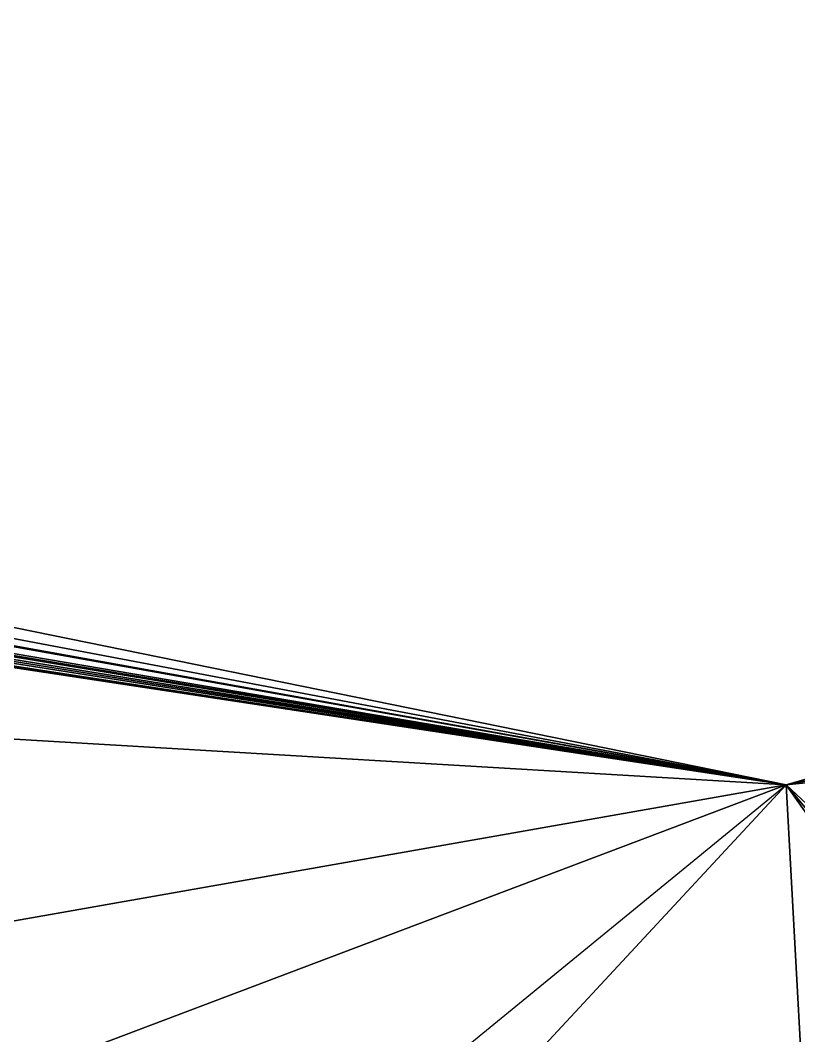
# Model space of a CAD drawing. Header units: metres. Extents: x 503497 to 504361, y 6966567 to 6966857.
# Drawn here: x 504124.17686 to 504124.18422, y 6966701.60573 to 6966701.61533 of the extents above; entities that cross this region are included whole.
import ezdxf

# ---------------------------------------------------------------- set-up
doc = ezdxf.new("R2010")
doc.units = ezdxf.units.M

msp = doc.modelspace()

# ---------------------------------------------------------------- linework, layer by layer
at = {"layer": 'SHADOW_APPROVED_20260111T072000'}
for points in [[(504124.1841, 6966701.6081), (504124.6865, 6966701.7525), (504051.5127, 6966716.6565), (504051.0103, 6966716.5121), (504124.1841, 6966701.6081)], [(504123.6735, 6966701.1907), (504124.1841, 6966701.6081), (504051.0103, 6966716.5121), (504050.4997, 6966716.0947), (504123.6735, 6966701.1907)]]:
    msp.add_lwpolyline(points, close=True, dxfattribs=at)
msp.add_lwpolyline([(504124.6436, 6966689.8311), (504125.6223, 6966696.1052), (504122.7613, 6966696.5515), (504123.3955, 6966700.6171), (504123.6735, 6966701.1907), (504124.1841, 6966701.6081), (504124.6865, 6966701.7525), (504126.4679, 6966701.5261), (504126.6349, 6966702.5968), (504125.8564, 6966702.7697), (504125.4218, 6966703.0603), (504125.0625, 6966703.6133), (504124.9683, 6966704.1079), (504125.9354, 6966710.4181), (504127.8093, 6966710.1258), (504128.3574, 6966713.6393), (504140.8554, 6966711.6898), (504140.8554, 6966711.6898), (504140.7719, 6966711.1544), (504144.1851, 6966710.622), (504144.5661, 6966713.0647), (504153.1826, 6966711.7206), (504152.9477, 6966710.2148), (504167.8718, 6966707.8869)], dxfattribs=at)
at = {"layer": 'SHADOW_APPROVED_20260114T072400'}
for points in [[(504124.1841, 6966701.6081), (504124.6865, 6966701.7525), (504052.6781, 6966715.3912), (504052.1757, 6966715.2468), (504124.1841, 6966701.6081)], [(504123.6735, 6966701.1907), (504124.1841, 6966701.6081), (504052.1757, 6966715.2468), (504051.6651, 6966714.8294), (504123.6735, 6966701.1907)]]:
    msp.add_lwpolyline(points, close=True, dxfattribs=at)
msp.add_lwpolyline([(504124.6436, 6966689.8311), (504125.6223, 6966696.1052), (504122.7613, 6966696.5515), (504123.3955, 6966700.6171), (504123.6735, 6966701.1907), (504124.1841, 6966701.6081), (504124.6865, 6966701.7525), (504126.4679, 6966701.5261), (504126.6349, 6966702.5968), (504125.8564, 6966702.7697), (504125.4218, 6966703.0603), (504125.0625, 6966703.6133), (504124.9683, 6966704.1079), (504125.9354, 6966710.4181), (504127.8093, 6966710.1258), (504128.3574, 6966713.6393), (504140.8554, 6966711.6898), (504140.8554, 6966711.6898), (504140.7719, 6966711.1544), (504144.1851, 6966710.622), (504144.5661, 6966713.0647), (504153.1826, 6966711.7206), (504152.9477, 6966710.2148), (504167.8718, 6966707.8869)], dxfattribs=at)
at = {"layer": 'SHADOW_APPROVED_20260122T071500'}
for points in [[(504124.1841, 6966701.6081), (504124.6865, 6966701.7525), (504042.12, 6966716.5206), (504041.6176, 6966716.3762), (504124.1841, 6966701.6081)], [(504123.6735, 6966701.1907), (504124.1841, 6966701.6081), (504041.6176, 6966716.3762), (504041.107, 6966715.9588), (504123.6735, 6966701.1907)]]:
    msp.add_lwpolyline(points, close=True, dxfattribs=at)
msp.add_lwpolyline([(504124.6436, 6966689.8311), (504125.6223, 6966696.1052), (504122.7613, 6966696.5515), (504123.3955, 6966700.6171), (504123.6735, 6966701.1907), (504124.1841, 6966701.6081), (504124.6865, 6966701.7525), (504126.4679, 6966701.5261), (504126.6349, 6966702.5968), (504125.8564, 6966702.7697), (504125.4218, 6966703.0603), (504125.0625, 6966703.6133), (504124.9683, 6966704.1079), (504125.9354, 6966710.4181), (504127.8093, 6966710.1258), (504128.3574, 6966713.6393), (504140.8554, 6966711.6898), (504140.8554, 6966711.6898), (504140.7719, 6966711.1544), (504144.1851, 6966710.622), (504144.5661, 6966713.0647), (504153.1826, 6966711.7206), (504152.9477, 6966710.2148), (504167.8718, 6966707.8869)], dxfattribs=at)
at = {"layer": 'SHADOW_APPROVED_20260124T072500'}
msp.add_lwpolyline([(504124.6436, 6966689.8311), (504125.6223, 6966696.1052), (504122.7613, 6966696.5515), (504123.3955, 6966700.6171), (504123.6735, 6966701.1907), (504124.1841, 6966701.6081), (504124.6865, 6966701.7525), (504126.4679, 6966701.5261), (504126.6349, 6966702.5968), (504125.8564, 6966702.7697), (504125.4218, 6966703.0603), (504125.0625, 6966703.6133), (504124.9683, 6966704.1079), (504125.9354, 6966710.4181), (504127.8093, 6966710.1258), (504128.3574, 6966713.6393), (504140.8554, 6966711.6898), (504140.8554, 6966711.6898), (504140.7719, 6966711.1544), (504144.1851, 6966710.622), (504144.5661, 6966713.0647), (504153.1826, 6966711.7206), (504152.9477, 6966710.2148), (504167.8718, 6966707.8869)], dxfattribs=at)
for points in [[(504124.1841, 6966701.6081), (504124.6865, 6966701.7525), (504048.4434, 6966713.4675), (504047.941, 6966713.3231), (504124.1841, 6966701.6081)], [(504123.6735, 6966701.1907), (504124.1841, 6966701.6081), (504047.941, 6966713.3231), (504047.4304, 6966712.9057), (504123.6735, 6966701.1907)]]:
    msp.add_lwpolyline(points, close=True, dxfattribs=at)
at = {"layer": 'SHADOW_APPROVED_20260126T071100'}
for points in [[(504124.1841, 6966701.6081), (504124.6865, 6966701.7525), (504036.2614, 6966716.7983), (504035.759, 6966716.6539), (504124.1841, 6966701.6081)], [(504123.6735, 6966701.1907), (504124.1841, 6966701.6081), (504035.759, 6966716.6539), (504035.2484, 6966716.2365), (504123.6735, 6966701.1907)]]:
    msp.add_lwpolyline(points, close=True, dxfattribs=at)
msp.add_lwpolyline([(504124.6436, 6966689.8311), (504125.6223, 6966696.1052), (504122.7613, 6966696.5515), (504123.3955, 6966700.6171), (504123.6735, 6966701.1907), (504124.1841, 6966701.6081), (504124.6865, 6966701.7525), (504126.4679, 6966701.5261), (504126.6349, 6966702.5968), (504125.8564, 6966702.7697), (504125.4218, 6966703.0603), (504125.0625, 6966703.6133), (504124.9683, 6966704.1079), (504125.9354, 6966710.4181), (504127.8093, 6966710.1258), (504128.3574, 6966713.6393), (504140.8554, 6966711.6898), (504140.8554, 6966711.6898), (504140.7719, 6966711.1544), (504144.1851, 6966710.622), (504144.5661, 6966713.0647), (504153.1826, 6966711.7206), (504152.9477, 6966710.2148), (504167.8718, 6966707.8869)], dxfattribs=at)
at = {"layer": 'SHADOW_APPROVED_20260127T071900'}
for points in [[(504124.1841, 6966701.6081), (504124.6865, 6966701.7525), (504042.3436, 6966714.2451), (504041.8412, 6966714.1007), (504124.1841, 6966701.6081)], [(504123.6735, 6966701.1907), (504124.1841, 6966701.6081), (504041.8412, 6966714.1007), (504041.3306, 6966713.6833), (504123.6735, 6966701.1907)]]:
    msp.add_lwpolyline(points, close=True, dxfattribs=at)
msp.add_lwpolyline([(504124.6436, 6966689.8311), (504125.6223, 6966696.1052), (504122.7613, 6966696.5515), (504123.3955, 6966700.6171), (504123.6735, 6966701.1907), (504124.1841, 6966701.6081), (504124.6865, 6966701.7525), (504126.4679, 6966701.5261), (504126.6349, 6966702.5968), (504125.8564, 6966702.7697), (504125.4218, 6966703.0603), (504125.0625, 6966703.6133), (504124.9683, 6966704.1079), (504125.9354, 6966710.4181), (504127.8093, 6966710.1258), (504128.3574, 6966713.6393), (504140.8554, 6966711.6898), (504140.8554, 6966711.6898), (504140.7719, 6966711.1544), (504144.1851, 6966710.622), (504144.5661, 6966713.0647), (504153.1826, 6966711.7206), (504152.9477, 6966710.2148), (504167.8718, 6966707.8869)], dxfattribs=at)
at = {"layer": 'SHADOW_APPROVED_20260129T071100'}
for points in [[(504124.1841, 6966701.6081), (504124.6865, 6966701.7525), (504034.2408, 6966715.9713), (504033.7384, 6966715.8269), (504124.1841, 6966701.6081)], [(504123.6735, 6966701.1907), (504124.1841, 6966701.6081), (504033.7384, 6966715.8269), (504033.2278, 6966715.4095), (504123.6735, 6966701.1907)]]:
    msp.add_lwpolyline(points, close=True, dxfattribs=at)
msp.add_lwpolyline([(504124.6436, 6966689.8311), (504125.6223, 6966696.1052), (504122.7613, 6966696.5515), (504123.3955, 6966700.6171), (504123.6735, 6966701.1907), (504124.1841, 6966701.6081), (504124.6865, 6966701.7525), (504126.4679, 6966701.5261), (504126.6349, 6966702.5968), (504125.8564, 6966702.7697), (504125.4218, 6966703.0603), (504125.0625, 6966703.6133), (504124.9683, 6966704.1079), (504125.9354, 6966710.4181), (504127.8093, 6966710.1258), (504128.3574, 6966713.6393), (504140.8554, 6966711.6898), (504140.8554, 6966711.6898), (504140.7719, 6966711.1544), (504144.1851, 6966710.622), (504144.5661, 6966713.0647), (504153.1826, 6966711.7206), (504152.9477, 6966710.2148), (504167.8718, 6966707.8869)], dxfattribs=at)
at = {"layer": 'SHADOW_APPROVED_20260130T071100'}
for points in [[(504124.1841, 6966701.6081), (504124.6865, 6966701.7525), (504033.5546, 6966715.6667), (504033.0522, 6966715.5223), (504124.1841, 6966701.6081)], [(504123.6735, 6966701.1907), (504124.1841, 6966701.6081), (504033.0522, 6966715.5223), (504032.5416, 6966715.1049), (504123.6735, 6966701.1907)]]:
    msp.add_lwpolyline(points, close=True, dxfattribs=at)
msp.add_lwpolyline([(504124.6436, 6966689.8311), (504125.6223, 6966696.1052), (504122.7613, 6966696.5515), (504123.3955, 6966700.6171), (504123.6735, 6966701.1907), (504124.1841, 6966701.6081), (504124.6865, 6966701.7525), (504126.4679, 6966701.5261), (504126.6349, 6966702.5968), (504125.8564, 6966702.7697), (504125.4218, 6966703.0603), (504125.0625, 6966703.6133), (504124.9683, 6966704.1079), (504125.9354, 6966710.4181), (504127.8093, 6966710.1258), (504128.3574, 6966713.6393), (504140.8554, 6966711.6898), (504140.8554, 6966711.6898), (504140.7719, 6966711.1544), (504144.1851, 6966710.622), (504144.5661, 6966713.0647), (504153.1826, 6966711.7206), (504152.9477, 6966710.2148), (504167.8718, 6966707.8869)], dxfattribs=at)
at = {"layer": 'SHADOW_APPROVED_20260203T070000'}
for points in [[(504124.1841, 6966701.6081), (504124.6865, 6966701.7525), (504018.6623, 6966718.0539), (504018.1599, 6966717.9095), (504124.1841, 6966701.6081)], [(504123.6735, 6966701.1907), (504124.1841, 6966701.6081), (504018.1599, 6966717.9095), (504017.6493, 6966717.4921), (504123.6735, 6966701.1907)]]:
    msp.add_lwpolyline(points, close=True, dxfattribs=at)
msp.add_lwpolyline([(504124.6436, 6966689.8311), (504125.6223, 6966696.1052), (504122.7613, 6966696.5515), (504123.3955, 6966700.6171), (504123.6735, 6966701.1907), (504124.1841, 6966701.6081), (504124.6865, 6966701.7525), (504126.4679, 6966701.5261), (504126.6349, 6966702.5968), (504125.8564, 6966702.7697), (504125.4218, 6966703.0603), (504125.0625, 6966703.6133), (504124.9683, 6966704.1079), (504125.9354, 6966710.4181), (504127.8093, 6966710.1258), (504128.3574, 6966713.6393), (504140.8554, 6966711.6898), (504140.8554, 6966711.6898), (504140.7719, 6966711.1544), (504144.1851, 6966710.622), (504144.5661, 6966713.0647), (504153.1826, 6966711.7206), (504152.9477, 6966710.2148), (504167.8718, 6966707.8869)], dxfattribs=at)
at = {"layer": 'SHADOW_APPROVED_20260314T074000'}
msp.add_lwpolyline([(504124.6436, 6966689.8311), (504125.6223, 6966696.1052), (504122.7613, 6966696.5515), (504123.3955, 6966700.6171), (504123.6735, 6966701.1907), (504124.1841, 6966701.6081), (504124.6865, 6966701.7525), (504126.4679, 6966701.5261), (504126.6349, 6966702.5968), (504125.8564, 6966702.7697), (504125.4218, 6966703.0603), (504125.0625, 6966703.6133), (504124.9683, 6966704.1079), (504125.9354, 6966710.4181), (504127.8093, 6966710.1258), (504128.3574, 6966713.6393), (504140.8554, 6966711.6898), (504140.8554, 6966711.6898), (504140.7719, 6966711.1544), (504144.1851, 6966710.622), (504144.5661, 6966713.0647), (504153.1826, 6966711.7206), (504152.9477, 6966710.2148), (504167.8718, 6966707.8869)], dxfattribs=at)
for points in [[(504124.1841, 6966701.6081), (504124.6865, 6966701.7525), (504036.932, 6966686.2961), (504036.4296, 6966686.1517), (504124.1841, 6966701.6081)], [(504123.6735, 6966701.1907), (504124.1841, 6966701.6081), (504036.4296, 6966686.1517), (504035.919, 6966685.7343), (504123.6735, 6966701.1907)]]:
    msp.add_lwpolyline(points, close=True, dxfattribs=at)
at = {"layer": 'SHADOW_APPROVED_20260426T070000'}
msp.add_lwpolyline([(504124.6436, 6966689.8311), (504125.6223, 6966696.1052), (504122.7613, 6966696.5515), (504123.3955, 6966700.6171), (504123.6735, 6966701.1907), (504124.1841, 6966701.6081), (504124.6865, 6966701.7525), (504126.4679, 6966701.5261), (504126.6349, 6966702.5968), (504125.8564, 6966702.7697), (504125.4218, 6966703.0603), (504125.0625, 6966703.6133), (504124.9683, 6966704.1079), (504125.9354, 6966710.4181), (504127.8093, 6966710.1258), (504128.3574, 6966713.6393), (504140.8554, 6966711.6898), (504140.8554, 6966711.6898), (504140.7719, 6966711.1544), (504144.1851, 6966710.622), (504144.5661, 6966713.0647), (504153.1826, 6966711.7206), (504152.9477, 6966710.2148), (504167.8718, 6966707.8869)], dxfattribs=at)
for points in [[(504124.1841, 6966701.6081), (504124.6865, 6966701.7525), (503907.5589, 6966619.6907), (503907.0565, 6966619.5463), (504124.1841, 6966701.6081)], [(504123.6735, 6966701.1907), (504124.1841, 6966701.6081), (503907.0565, 6966619.5463), (503906.5459, 6966619.1289), (504123.6735, 6966701.1907)]]:
    msp.add_lwpolyline(points, close=True, dxfattribs=at)
at = {"layer": 'SHADOW_APPROVED_20260621T090000'}
msp.add_lwpolyline([(504124.6436, 6966689.8311), (504125.6223, 6966696.1052), (504122.7613, 6966696.5515), (504123.3955, 6966700.6171), (504123.6735, 6966701.1907), (504124.1841, 6966701.6081), (504124.6865, 6966701.7525), (504126.4679, 6966701.5261), (504126.6349, 6966702.5968), (504125.8564, 6966702.7697), (504125.4218, 6966703.0603), (504125.0625, 6966703.6133), (504124.9683, 6966704.1079), (504125.9354, 6966710.4181), (504127.8093, 6966710.1258), (504128.3574, 6966713.6393), (504140.8554, 6966711.6898), (504140.8554, 6966711.6898), (504140.7719, 6966711.1544), (504144.1851, 6966710.622), (504144.5661, 6966713.0647), (504153.1826, 6966711.7206), (504152.9477, 6966710.2148), (504167.8718, 6966707.8869)], dxfattribs=at)
for points in [[(504124.1841, 6966701.6081), (504124.6865, 6966701.7525), (504066.1702, 6966638.8209), (504065.6678, 6966638.6765), (504124.1841, 6966701.6081)], [(504123.6735, 6966701.1907), (504124.1841, 6966701.6081), (504065.6678, 6966638.6765), (504065.1572, 6966638.2591), (504123.6735, 6966701.1907)]]:
    msp.add_lwpolyline(points, close=True, dxfattribs=at)
at = {"layer": 'SHADOW_APPROVED_20260621T120000'}
msp.add_lwpolyline([(504124.6436, 6966689.8311), (504125.6223, 6966696.1052), (504122.7613, 6966696.5515), (504123.3955, 6966700.6171), (504123.6735, 6966701.1907), (504124.1841, 6966701.6081), (504124.6865, 6966701.7525), (504126.4679, 6966701.5261), (504126.6349, 6966702.5968), (504125.8564, 6966702.7697), (504125.4218, 6966703.0603), (504125.0625, 6966703.6133), (504124.9683, 6966704.1079), (504125.9354, 6966710.4181), (504127.8093, 6966710.1258), (504128.3574, 6966713.6393), (504140.8554, 6966711.6898), (504140.8554, 6966711.6898), (504140.7719, 6966711.1544), (504144.1851, 6966710.622), (504144.5661, 6966713.0647), (504153.1826, 6966711.7206), (504152.9477, 6966710.2148), (504167.8718, 6966707.8869)], dxfattribs=at)
for points in [[(504124.1841, 6966701.6081), (504124.6865, 6966701.7525), (504127.3075, 6966653.0797), (504126.8051, 6966652.9353), (504124.1841, 6966701.6081)], [(504123.6735, 6966701.1907), (504124.1841, 6966701.6081), (504126.8051, 6966652.9353), (504126.2945, 6966652.5179), (504123.6735, 6966701.1907)]]:
    msp.add_lwpolyline(points, close=True, dxfattribs=at)
at = {"layer": 'SHADOW_APPROVED_20260621T140000'}
msp.add_lwpolyline([(504124.6436, 6966689.8311), (504125.6223, 6966696.1052), (504122.7613, 6966696.5515), (504123.3955, 6966700.6171), (504123.6735, 6966701.1907), (504124.1841, 6966701.6081), (504124.6865, 6966701.7525), (504126.4679, 6966701.5261), (504126.6349, 6966702.5968), (504125.8564, 6966702.7697), (504125.4218, 6966703.0603), (504125.0625, 6966703.6133), (504124.9683, 6966704.1079), (504125.9354, 6966710.4181), (504127.8093, 6966710.1258), (504128.3574, 6966713.6393), (504140.8554, 6966711.6898), (504140.8554, 6966711.6898), (504140.7719, 6966711.1544), (504144.1851, 6966710.622), (504144.5661, 6966713.0647), (504153.1826, 6966711.7206), (504152.9477, 6966710.2148), (504167.8718, 6966707.8869)], dxfattribs=at)
for points in [[(504124.1841, 6966701.6081), (504124.6865, 6966701.7525), (504163.5962, 6966645.9465), (504163.0938, 6966645.8021), (504124.1841, 6966701.6081)], [(504123.6735, 6966701.1907), (504124.1841, 6966701.6081), (504163.0938, 6966645.8021), (504162.5832, 6966645.3847), (504123.6735, 6966701.1907)]]:
    msp.add_lwpolyline(points, close=True, dxfattribs=at)
at = {"layer": 'SHADOW_APPROVED_20260621T150000'}
msp.add_lwpolyline([(504124.6436, 6966689.8311), (504125.6223, 6966696.1052), (504122.7613, 6966696.5515), (504123.3955, 6966700.6171), (504123.6735, 6966701.1907), (504124.1841, 6966701.6081), (504124.6865, 6966701.7525), (504126.4679, 6966701.5261), (504126.6349, 6966702.5968), (504125.8564, 6966702.7697), (504125.4218, 6966703.0603), (504125.0625, 6966703.6133), (504124.9683, 6966704.1079), (504125.9354, 6966710.4181), (504127.8093, 6966710.1258), (504128.3574, 6966713.6393), (504140.8554, 6966711.6898), (504140.8554, 6966711.6898), (504140.7719, 6966711.1544), (504144.1851, 6966710.622), (504144.5661, 6966713.0647), (504153.1826, 6966711.7206), (504152.9477, 6966710.2148), (504167.8718, 6966707.8869)], dxfattribs=at)
for points in [[(504124.1841, 6966701.6081), (504124.6865, 6966701.7525), (504197.9666, 6966632.7497), (504197.4642, 6966632.6053), (504124.1841, 6966701.6081)], [(504123.6735, 6966701.1907), (504124.1841, 6966701.6081), (504197.4642, 6966632.6053), (504196.9536, 6966632.1879), (504123.6735, 6966701.1907)]]:
    msp.add_lwpolyline(points, close=True, dxfattribs=at)
at = {"layer": 'SHADOW_APPROVED_20261019T053000'}
for points in [[(504124.1841, 6966701.6081), (504124.6865, 6966701.7525), (503547.9308, 6966793.8853), (503547.4284, 6966793.7409), (504124.1841, 6966701.6081)], [(504123.6735, 6966701.1907), (504124.1841, 6966701.6081), (503547.4284, 6966793.7409), (503546.9178, 6966793.3235), (504123.6735, 6966701.1907)]]:
    msp.add_lwpolyline(points, close=True, dxfattribs=at)
msp.add_lwpolyline([(504124.6436, 6966689.8311), (504125.6223, 6966696.1052), (504122.7613, 6966696.5515), (504123.3955, 6966700.6171), (504123.6735, 6966701.1907), (504124.1841, 6966701.6081), (504124.6865, 6966701.7525), (504126.4679, 6966701.5261), (504126.6349, 6966702.5968), (504125.8564, 6966702.7697), (504125.4218, 6966703.0603), (504125.0625, 6966703.6133), (504124.9683, 6966704.1079), (504125.9354, 6966710.4181), (504127.8093, 6966710.1258), (504128.3574, 6966713.6393), (504140.8554, 6966711.6898), (504140.8554, 6966711.6898), (504140.7719, 6966711.1544), (504144.1851, 6966710.622), (504144.5661, 6966713.0647), (504153.1826, 6966711.7206), (504152.9477, 6966710.2148), (504167.8718, 6966707.8869)], dxfattribs=at)
at = {"layer": 'SHADOW_APPROVED_20261112T063500'}
for points in [[(504124.1841, 6966701.6081), (504124.6865, 6966701.7525), (504026.4082, 6966717.7067), (504025.9058, 6966717.5623), (504124.1841, 6966701.6081)], [(504123.6735, 6966701.1907), (504124.1841, 6966701.6081), (504025.9058, 6966717.5623), (504025.3952, 6966717.1449), (504123.6735, 6966701.1907)]]:
    msp.add_lwpolyline(points, close=True, dxfattribs=at)
msp.add_lwpolyline([(504124.6436, 6966689.8311), (504125.6223, 6966696.1052), (504122.7613, 6966696.5515), (504123.3955, 6966700.6171), (504123.6735, 6966701.1907), (504124.1841, 6966701.6081), (504124.6865, 6966701.7525), (504126.4679, 6966701.5261), (504126.6349, 6966702.5968), (504125.8564, 6966702.7697), (504125.4218, 6966703.0603), (504125.0625, 6966703.6133), (504124.9683, 6966704.1079), (504125.9354, 6966710.4181), (504127.8093, 6966710.1258), (504128.3574, 6966713.6393), (504140.8554, 6966711.6898), (504140.8554, 6966711.6898), (504140.7719, 6966711.1544), (504144.1851, 6966710.622), (504144.5661, 6966713.0647), (504153.1826, 6966711.7206), (504152.9477, 6966710.2148), (504167.8718, 6966707.8869)], dxfattribs=at)
at = {"layer": 'SHADOW_APPROVED_20261113T063500'}
for points in [[(504124.1841, 6966701.6081), (504124.6865, 6966701.7525), (504026.8764, 6966718.1222), (504026.374, 6966717.9778), (504124.1841, 6966701.6081)], [(504123.6735, 6966701.1907), (504124.1841, 6966701.6081), (504026.374, 6966717.9778), (504025.8634, 6966717.5604), (504123.6735, 6966701.1907)]]:
    msp.add_lwpolyline(points, close=True, dxfattribs=at)
msp.add_lwpolyline([(504124.6436, 6966689.8311), (504125.6223, 6966696.1052), (504122.7613, 6966696.5515), (504123.3955, 6966700.6171), (504123.6735, 6966701.1907), (504124.1841, 6966701.6081), (504124.6865, 6966701.7525), (504126.4679, 6966701.5261), (504126.6349, 6966702.5968), (504125.8564, 6966702.7697), (504125.4218, 6966703.0603), (504125.0625, 6966703.6133), (504124.9683, 6966704.1079), (504125.9354, 6966710.4181), (504127.8093, 6966710.1258), (504128.3574, 6966713.6393), (504140.8554, 6966711.6898), (504140.8554, 6966711.6898), (504140.7719, 6966711.1544), (504144.1851, 6966710.622), (504144.5661, 6966713.0647), (504153.1826, 6966711.7206), (504152.9477, 6966710.2148), (504167.8718, 6966707.8869)], dxfattribs=at)
at = {"layer": 'SHADOW_APPROVED_20261122T065200'}
for points in [[(504124.1841, 6966701.6081), (504124.6865, 6966701.7525), (504044.5224, 6966716.2033), (504044.02, 6966716.0589), (504124.1841, 6966701.6081)], [(504123.6735, 6966701.1907), (504124.1841, 6966701.6081), (504044.02, 6966716.0589), (504043.5094, 6966715.6415), (504123.6735, 6966701.1907)]]:
    msp.add_lwpolyline(points, close=True, dxfattribs=at)
msp.add_lwpolyline([(504124.6436, 6966689.8311), (504125.6223, 6966696.1052), (504122.7613, 6966696.5515), (504123.3955, 6966700.6171), (504123.6735, 6966701.1907), (504124.1841, 6966701.6081), (504124.6865, 6966701.7525), (504126.4679, 6966701.5261), (504126.6349, 6966702.5968), (504125.8564, 6966702.7697), (504125.4218, 6966703.0603), (504125.0625, 6966703.6133), (504124.9683, 6966704.1079), (504125.9354, 6966710.4181), (504127.8093, 6966710.1258), (504128.3574, 6966713.6393), (504140.8554, 6966711.6898), (504140.8554, 6966711.6898), (504140.7719, 6966711.1544), (504144.1851, 6966710.622), (504144.5661, 6966713.0647), (504153.1826, 6966711.7206), (504152.9477, 6966710.2148), (504167.8718, 6966707.8869)], dxfattribs=at)
at = {"layer": 'SHADOW_APPROVED_20261123T070300'}
for points in [[(504124.1841, 6966701.6081), (504124.6865, 6966701.7525), (504052.2896, 6966713.759), (504051.7872, 6966713.6146), (504124.1841, 6966701.6081)], [(504123.6735, 6966701.1907), (504124.1841, 6966701.6081), (504051.7872, 6966713.6146), (504051.2766, 6966713.1972), (504123.6735, 6966701.1907)]]:
    msp.add_lwpolyline(points, close=True, dxfattribs=at)
msp.add_lwpolyline([(504124.6436, 6966689.8311), (504125.6223, 6966696.1052), (504122.7613, 6966696.5515), (504123.3955, 6966700.6171), (504123.6735, 6966701.1907), (504124.1841, 6966701.6081), (504124.6865, 6966701.7525), (504126.4679, 6966701.5261), (504126.6349, 6966702.5968), (504125.8564, 6966702.7697), (504125.4218, 6966703.0603), (504125.0625, 6966703.6133), (504124.9683, 6966704.1079), (504125.9354, 6966710.4181), (504127.8093, 6966710.1258), (504128.3574, 6966713.6393), (504140.8554, 6966711.6898), (504140.8554, 6966711.6898), (504140.7719, 6966711.1544), (504144.1851, 6966710.622), (504144.5661, 6966713.0647), (504153.1826, 6966711.7206), (504152.9477, 6966710.2148), (504167.8718, 6966707.8869)], dxfattribs=at)
at = {"layer": 'SHADOW_APPROVED_20261221T090000'}
msp.add_lwpolyline([(504124.6436, 6966689.8311), (504125.6223, 6966696.1052), (504122.7613, 6966696.5515), (504123.3955, 6966700.6171), (504123.6735, 6966701.1907), (504124.1841, 6966701.6081), (504124.6865, 6966701.7525), (504126.4679, 6966701.5261), (504126.6349, 6966702.5968), (504125.8564, 6966702.7697), (504125.4218, 6966703.0603), (504125.0625, 6966703.6133), (504124.9683, 6966704.1079), (504125.9354, 6966710.4181), (504127.8093, 6966710.1258), (504128.3574, 6966713.6393), (504140.8554, 6966711.6898), (504140.8554, 6966711.6898), (504140.7719, 6966711.1544), (504144.1851, 6966710.622), (504144.5661, 6966713.0647), (504153.1826, 6966711.7206), (504152.9477, 6966710.2148), (504167.8718, 6966707.8869)], dxfattribs=at)
for points in [[(504124.1841, 6966701.6081), (504124.6865, 6966701.7525), (504094.4318, 6966703.5519), (504093.9294, 6966703.4075), (504124.1841, 6966701.6081)], [(504123.6735, 6966701.1907), (504124.1841, 6966701.6081), (504093.9294, 6966703.4075), (504093.4188, 6966702.9901), (504123.6735, 6966701.1907)]]:
    msp.add_lwpolyline(points, close=True, dxfattribs=at)
at = {"layer": 'SHADOW_APPROVED_20261221T120000'}
msp.add_lwpolyline([(504124.6436, 6966689.8311), (504125.6223, 6966696.1052), (504122.7613, 6966696.5515), (504123.3955, 6966700.6171), (504123.6735, 6966701.1907), (504124.1841, 6966701.6081), (504124.6865, 6966701.7525), (504126.4679, 6966701.5261), (504126.6349, 6966702.5968), (504125.8564, 6966702.7697), (504125.4218, 6966703.0603), (504125.0625, 6966703.6133), (504124.9683, 6966704.1079), (504125.9354, 6966710.4181), (504127.8093, 6966710.1258), (504128.3574, 6966713.6393), (504140.8554, 6966711.6898), (504140.8554, 6966711.6898), (504140.7719, 6966711.1544), (504144.1851, 6966710.622), (504144.5661, 6966713.0647), (504153.1826, 6966711.7206), (504152.9477, 6966710.2148), (504167.8718, 6966707.8869)], dxfattribs=at)
for points in [[(504124.1841, 6966701.6081), (504124.6865, 6966701.7525), (504126.959, 6966699.0217), (504126.4566, 6966698.8773), (504124.1841, 6966701.6081)], [(504123.6735, 6966701.1907), (504124.1841, 6966701.6081), (504126.4566, 6966698.8773), (504125.946, 6966698.4599), (504123.6735, 6966701.1907)]]:
    msp.add_lwpolyline(points, close=True, dxfattribs=at)
at = {"layer": 'SHADOW_APPROVED_20261221T150000'}
msp.add_lwpolyline([(504124.6436, 6966689.8311), (504125.6223, 6966696.1052), (504122.7613, 6966696.5515), (504123.3955, 6966700.6171), (504123.6735, 6966701.1907), (504124.1841, 6966701.6081), (504124.6865, 6966701.7525), (504126.4679, 6966701.5261), (504126.6349, 6966702.5968), (504125.8564, 6966702.7697), (504125.4218, 6966703.0603), (504125.0625, 6966703.6133), (504124.9683, 6966704.1079), (504125.9354, 6966710.4181), (504127.8093, 6966710.1258), (504128.3574, 6966713.6393), (504140.8554, 6966711.6898), (504140.8554, 6966711.6898), (504140.7719, 6966711.1544), (504144.1851, 6966710.622), (504144.5661, 6966713.0647), (504153.1826, 6966711.7206), (504152.9477, 6966710.2148), (504167.8718, 6966707.8869)], dxfattribs=at)
for points in [[(504124.1841, 6966701.6081), (504124.6865, 6966701.7525), (504162.3804, 6966705.7728), (504161.878, 6966705.6284), (504124.1841, 6966701.6081)], [(504123.6735, 6966701.1907), (504124.1841, 6966701.6081), (504161.878, 6966705.6284), (504161.3674, 6966705.211), (504123.6735, 6966701.1907)]]:
    msp.add_lwpolyline(points, close=True, dxfattribs=at)
at = {"layer": 'SHADOW_APPROVED_20261221T160000'}
for points in [[(504124.1841, 6966701.6081), (504124.6865, 6966701.7525), (504184.2483, 6966713.7043), (504183.7459, 6966713.5599), (504124.1841, 6966701.6081)], [(504123.6735, 6966701.1907), (504124.1841, 6966701.6081), (504183.7459, 6966713.5599), (504183.2353, 6966713.1425), (504123.6735, 6966701.1907)]]:
    msp.add_lwpolyline(points, close=True, dxfattribs=at)
msp.add_lwpolyline([(504124.6436, 6966689.8311), (504125.6223, 6966696.1052), (504122.7613, 6966696.5515), (504123.3955, 6966700.6171), (504123.6735, 6966701.1907), (504124.1841, 6966701.6081), (504124.6865, 6966701.7525), (504126.4679, 6966701.5261), (504126.6349, 6966702.5968), (504125.8564, 6966702.7697), (504125.4218, 6966703.0603), (504125.0625, 6966703.6133), (504124.9683, 6966704.1079), (504125.9354, 6966710.4181), (504127.8093, 6966710.1258), (504128.3574, 6966713.6393), (504140.8554, 6966711.6898), (504140.8554, 6966711.6898), (504140.7719, 6966711.1544), (504144.1851, 6966710.622), (504144.5661, 6966713.0647), (504153.1826, 6966711.7206), (504152.9477, 6966710.2148), (504167.8718, 6966707.8869)], dxfattribs=at)
at = {"layer": 'SHADOW_APPROVED_20261221T170000'}
for points in [[(504124.1841, 6966701.6081), (504124.6865, 6966701.7525), (504227.8864, 6966732.6401), (504227.384, 6966732.4957), (504124.1841, 6966701.6081)], [(504123.6735, 6966701.1907), (504124.1841, 6966701.6081), (504227.384, 6966732.4957), (504226.8734, 6966732.0783), (504123.6735, 6966701.1907)]]:
    msp.add_lwpolyline(points, close=True, dxfattribs=at)
msp.add_lwpolyline([(504124.6436, 6966689.8311), (504125.6223, 6966696.1052), (504122.7613, 6966696.5515), (504123.3955, 6966700.6171), (504123.6735, 6966701.1907), (504124.1841, 6966701.6081), (504124.6865, 6966701.7525), (504126.4679, 6966701.5261), (504126.6349, 6966702.5968), (504125.8564, 6966702.7697), (504125.4218, 6966703.0603), (504125.0625, 6966703.6133), (504124.9683, 6966704.1079), (504125.9354, 6966710.4181), (504127.8093, 6966710.1258), (504128.3574, 6966713.6393), (504140.8554, 6966711.6898), (504140.8554, 6966711.6898), (504140.7719, 6966711.1544), (504144.1851, 6966710.622), (504144.5661, 6966713.0647), (504153.1826, 6966711.7206), (504152.9477, 6966710.2148), (504167.8718, 6966707.8869)], dxfattribs=at)
at = {"layer": 'SHADOW_COMPARATOR_RL48_20260111T072000'}
msp.add_lwpolyline([(504124.6436, 6966689.8311), (504125.6223, 6966696.1052), (504122.7613, 6966696.5515), (504123.3955, 6966700.6171), (504123.6735, 6966701.1907), (504124.1841, 6966701.6081), (504124.6865, 6966701.7525), (504126.4679, 6966701.5261), (504126.6349, 6966702.5968), (504125.8564, 6966702.7697), (504125.4218, 6966703.0603), (504125.0625, 6966703.6133), (504124.9683, 6966704.1079), (504125.9354, 6966710.4181), (504127.8093, 6966710.1258), (504128.3574, 6966713.6393), (504140.8554, 6966711.6898), (504140.8554, 6966711.6898), (504140.7719, 6966711.1544), (504144.1851, 6966710.622), (504144.5661, 6966713.0647), (504153.1826, 6966711.7206), (504152.9477, 6966710.2148), (504167.8718, 6966707.8869)], dxfattribs=at)
for points in [[(504124.1841, 6966701.6081), (504124.6865, 6966701.7525), (504079.0592, 6966711.0459), (504078.5568, 6966710.9015), (504124.1841, 6966701.6081)], [(504123.6735, 6966701.1907), (504124.1841, 6966701.6081), (504078.5568, 6966710.9015), (504078.0462, 6966710.4841), (504123.6735, 6966701.1907)]]:
    msp.add_lwpolyline(points, close=True, dxfattribs=at)
at = {"layer": 'SHADOW_COMPARATOR_RL48_20260114T072400'}
msp.add_lwpolyline([(504124.6436, 6966689.8311), (504125.6223, 6966696.1052), (504122.7613, 6966696.5515), (504123.3955, 6966700.6171), (504123.6735, 6966701.1907), (504124.1841, 6966701.6081), (504124.6865, 6966701.7525), (504126.4679, 6966701.5261), (504126.6349, 6966702.5968), (504125.8564, 6966702.7697), (504125.4218, 6966703.0603), (504125.0625, 6966703.6133), (504124.9683, 6966704.1079), (504125.9354, 6966710.4181), (504127.8093, 6966710.1258), (504128.3574, 6966713.6393), (504140.8554, 6966711.6898), (504140.8554, 6966711.6898), (504140.7719, 6966711.1544), (504144.1851, 6966710.622), (504144.5661, 6966713.0647), (504153.1826, 6966711.7206), (504152.9477, 6966710.2148), (504167.8718, 6966707.8869)], dxfattribs=at)
for points in [[(504124.1841, 6966701.6081), (504124.6865, 6966701.7525), (504079.7859, 6966710.2569), (504079.2835, 6966710.1125), (504124.1841, 6966701.6081)], [(504123.6735, 6966701.1907), (504124.1841, 6966701.6081), (504079.2835, 6966710.1125), (504078.7729, 6966709.6951), (504123.6735, 6966701.1907)]]:
    msp.add_lwpolyline(points, close=True, dxfattribs=at)
at = {"layer": 'SHADOW_COMPARATOR_RL48_20260122T071500'}
msp.add_lwpolyline([(504124.6436, 6966689.8311), (504125.6223, 6966696.1052), (504122.7613, 6966696.5515), (504123.3955, 6966700.6171), (504123.6735, 6966701.1907), (504124.1841, 6966701.6081), (504124.6865, 6966701.7525), (504126.4679, 6966701.5261), (504126.6349, 6966702.5968), (504125.8564, 6966702.7697), (504125.4218, 6966703.0603), (504125.0625, 6966703.6133), (504124.9683, 6966704.1079), (504125.9354, 6966710.4181), (504127.8093, 6966710.1258), (504128.3574, 6966713.6393), (504140.8554, 6966711.6898), (504140.8554, 6966711.6898), (504140.7719, 6966711.1544), (504144.1851, 6966710.622), (504144.5661, 6966713.0647), (504153.1826, 6966711.7206), (504152.9477, 6966710.2148), (504167.8718, 6966707.8869)], dxfattribs=at)
for points in [[(504124.1841, 6966701.6081), (504124.6865, 6966701.7525), (504073.2024, 6966710.9611), (504072.7, 6966710.8167), (504124.1841, 6966701.6081)], [(504123.6735, 6966701.1907), (504124.1841, 6966701.6081), (504072.7, 6966710.8167), (504072.1894, 6966710.3993), (504123.6735, 6966701.1907)]]:
    msp.add_lwpolyline(points, close=True, dxfattribs=at)
at = {"layer": 'SHADOW_COMPARATOR_RL48_20260124T072500'}
msp.add_lwpolyline([(504124.6436, 6966689.8311), (504125.6223, 6966696.1052), (504122.7613, 6966696.5515), (504123.3955, 6966700.6171), (504123.6735, 6966701.1907), (504124.1841, 6966701.6081), (504124.6865, 6966701.7525), (504126.4679, 6966701.5261), (504126.6349, 6966702.5968), (504125.8564, 6966702.7697), (504125.4218, 6966703.0603), (504125.0625, 6966703.6133), (504124.9683, 6966704.1079), (504125.9354, 6966710.4181), (504127.8093, 6966710.1258), (504128.3574, 6966713.6393), (504140.8554, 6966711.6898), (504140.8554, 6966711.6898), (504140.7719, 6966711.1544), (504144.1851, 6966710.622), (504144.5661, 6966713.0647), (504153.1826, 6966711.7206), (504152.9477, 6966710.2148), (504167.8718, 6966707.8869)], dxfattribs=at)
for points in [[(504124.1841, 6966701.6081), (504124.6865, 6966701.7525), (504077.1453, 6966709.0574), (504076.6429, 6966708.913), (504124.1841, 6966701.6081)], [(504123.6735, 6966701.1907), (504124.1841, 6966701.6081), (504076.6429, 6966708.913), (504076.1323, 6966708.4956), (504123.6735, 6966701.1907)]]:
    msp.add_lwpolyline(points, close=True, dxfattribs=at)
at = {"layer": 'SHADOW_COMPARATOR_RL48_20260126T071100'}
msp.add_lwpolyline([(504124.6436, 6966689.8311), (504125.6223, 6966696.1052), (504122.7613, 6966696.5515), (504123.3955, 6966700.6171), (504123.6735, 6966701.1907), (504124.1841, 6966701.6081), (504124.6865, 6966701.7525), (504126.4679, 6966701.5261), (504126.6349, 6966702.5968), (504125.8564, 6966702.7697), (504125.4218, 6966703.0603), (504125.0625, 6966703.6133), (504124.9683, 6966704.1079), (504125.9354, 6966710.4181), (504127.8093, 6966710.1258), (504128.3574, 6966713.6393), (504140.8554, 6966711.6898), (504140.8554, 6966711.6898), (504140.7719, 6966711.1544), (504144.1851, 6966710.622), (504144.5661, 6966713.0647), (504153.1826, 6966711.7206), (504152.9477, 6966710.2148), (504167.8718, 6966707.8869)], dxfattribs=at)
for points in [[(504124.1841, 6966701.6081), (504124.6865, 6966701.7525), (504069.5493, 6966711.1343), (504069.0469, 6966710.9899), (504124.1841, 6966701.6081)], [(504123.6735, 6966701.1907), (504124.1841, 6966701.6081), (504069.0469, 6966710.9899), (504068.5363, 6966710.5725), (504123.6735, 6966701.1907)]]:
    msp.add_lwpolyline(points, close=True, dxfattribs=at)
at = {"layer": 'SHADOW_COMPARATOR_RL48_20260127T071900'}
msp.add_lwpolyline([(504124.6436, 6966689.8311), (504125.6223, 6966696.1052), (504122.7613, 6966696.5515), (504123.3955, 6966700.6171), (504123.6735, 6966701.1907), (504124.1841, 6966701.6081), (504124.6865, 6966701.7525), (504126.4679, 6966701.5261), (504126.6349, 6966702.5968), (504125.8564, 6966702.7697), (504125.4218, 6966703.0603), (504125.0625, 6966703.6133), (504124.9683, 6966704.1079), (504125.9354, 6966710.4181), (504127.8093, 6966710.1258), (504128.3574, 6966713.6393), (504140.8554, 6966711.6898), (504140.8554, 6966711.6898), (504140.7719, 6966711.1544), (504144.1851, 6966710.622), (504144.5661, 6966713.0647), (504153.1826, 6966711.7206), (504152.9477, 6966710.2148), (504167.8718, 6966707.8869)], dxfattribs=at)
for points in [[(504124.1841, 6966701.6081), (504124.6865, 6966701.7525), (504073.3418, 6966709.5422), (504072.8394, 6966709.3978), (504124.1841, 6966701.6081)], [(504123.6735, 6966701.1907), (504124.1841, 6966701.6081), (504072.8394, 6966709.3978), (504072.3288, 6966708.9804), (504123.6735, 6966701.1907)]]:
    msp.add_lwpolyline(points, close=True, dxfattribs=at)
at = {"layer": 'SHADOW_COMPARATOR_RL48_20260129T071100'}
msp.add_lwpolyline([(504124.6436, 6966689.8311), (504125.6223, 6966696.1052), (504122.7613, 6966696.5515), (504123.3955, 6966700.6171), (504123.6735, 6966701.1907), (504124.1841, 6966701.6081), (504124.6865, 6966701.7525), (504126.4679, 6966701.5261), (504126.6349, 6966702.5968), (504125.8564, 6966702.7697), (504125.4218, 6966703.0603), (504125.0625, 6966703.6133), (504124.9683, 6966704.1079), (504125.9354, 6966710.4181), (504127.8093, 6966710.1258), (504128.3574, 6966713.6393), (504140.8554, 6966711.6898), (504140.8554, 6966711.6898), (504140.7719, 6966711.1544), (504144.1851, 6966710.622), (504144.5661, 6966713.0647), (504153.1826, 6966711.7206), (504152.9477, 6966710.2148), (504167.8718, 6966707.8869)], dxfattribs=at)
for points in [[(504124.1841, 6966701.6081), (504124.6865, 6966701.7525), (504068.2893, 6966710.6186), (504067.7869, 6966710.4742), (504124.1841, 6966701.6081)], [(504123.6735, 6966701.1907), (504124.1841, 6966701.6081), (504067.7869, 6966710.4742), (504067.2763, 6966710.0568), (504123.6735, 6966701.1907)]]:
    msp.add_lwpolyline(points, close=True, dxfattribs=at)
at = {"layer": 'SHADOW_COMPARATOR_RL48_20260130T071100'}
msp.add_lwpolyline([(504124.6436, 6966689.8311), (504125.6223, 6966696.1052), (504122.7613, 6966696.5515), (504123.3955, 6966700.6171), (504123.6735, 6966701.1907), (504124.1841, 6966701.6081), (504124.6865, 6966701.7525), (504126.4679, 6966701.5261), (504126.6349, 6966702.5968), (504125.8564, 6966702.7697), (504125.4218, 6966703.0603), (504125.0625, 6966703.6133), (504124.9683, 6966704.1079), (504125.9354, 6966710.4181), (504127.8093, 6966710.1258), (504128.3574, 6966713.6393), (504140.8554, 6966711.6898), (504140.8554, 6966711.6898), (504140.7719, 6966711.1544), (504144.1851, 6966710.622), (504144.5661, 6966713.0647), (504153.1826, 6966711.7206), (504152.9477, 6966710.2148), (504167.8718, 6966707.8869)], dxfattribs=at)
for points in [[(504124.1841, 6966701.6081), (504124.6865, 6966701.7525), (504067.8614, 6966710.4287), (504067.359, 6966710.2843), (504124.1841, 6966701.6081)], [(504123.6735, 6966701.1907), (504124.1841, 6966701.6081), (504067.359, 6966710.2843), (504066.8484, 6966709.8669), (504123.6735, 6966701.1907)]]:
    msp.add_lwpolyline(points, close=True, dxfattribs=at)
at = {"layer": 'SHADOW_COMPARATOR_RL48_20260203T070000'}
msp.add_lwpolyline([(504124.6436, 6966689.8311), (504125.6223, 6966696.1052), (504122.7613, 6966696.5515), (504123.3955, 6966700.6171), (504123.6735, 6966701.1907), (504124.1841, 6966701.6081), (504124.6865, 6966701.7525), (504126.4679, 6966701.5261), (504126.6349, 6966702.5968), (504125.8564, 6966702.7697), (504125.4218, 6966703.0603), (504125.0625, 6966703.6133), (504124.9683, 6966704.1079), (504125.9354, 6966710.4181), (504127.8093, 6966710.1258), (504128.3574, 6966713.6393), (504140.8554, 6966711.6898), (504140.8554, 6966711.6898), (504140.7719, 6966711.1544), (504144.1851, 6966710.622), (504144.5661, 6966713.0647), (504153.1826, 6966711.7206), (504152.9477, 6966710.2148), (504167.8718, 6966707.8869)], dxfattribs=at)
for points in [[(504124.1841, 6966701.6081), (504124.6865, 6966701.7525), (504058.5754, 6966711.9172), (504058.073, 6966711.7728), (504124.1841, 6966701.6081)], [(504123.6735, 6966701.1907), (504124.1841, 6966701.6081), (504058.073, 6966711.7728), (504057.5624, 6966711.3554), (504123.6735, 6966701.1907)]]:
    msp.add_lwpolyline(points, close=True, dxfattribs=at)
at = {"layer": 'SHADOW_COMPARATOR_RL48_20260314T074000'}
msp.add_lwpolyline([(504124.6436, 6966689.8311), (504125.6223, 6966696.1052), (504122.7613, 6966696.5515), (504123.3955, 6966700.6171), (504123.6735, 6966701.1907), (504124.1841, 6966701.6081), (504124.6865, 6966701.7525), (504126.4679, 6966701.5261), (504126.6349, 6966702.5968), (504125.8564, 6966702.7697), (504125.4218, 6966703.0603), (504125.0625, 6966703.6133), (504124.9683, 6966704.1079), (504125.9354, 6966710.4181), (504127.8093, 6966710.1258), (504128.3574, 6966713.6393), (504140.8554, 6966711.6898), (504140.8554, 6966711.6898), (504140.7719, 6966711.1544), (504144.1851, 6966710.622), (504144.5661, 6966713.0647), (504153.1826, 6966711.7206), (504152.9477, 6966710.2148), (504167.8718, 6966707.8869)], dxfattribs=at)
for points in [[(504124.1841, 6966701.6081), (504124.6865, 6966701.7525), (504069.9674, 6966692.1147), (504069.465, 6966691.9703), (504124.1841, 6966701.6081)], [(504123.6735, 6966701.1907), (504124.1841, 6966701.6081), (504069.465, 6966691.9703), (504068.9544, 6966691.5529), (504123.6735, 6966701.1907)]]:
    msp.add_lwpolyline(points, close=True, dxfattribs=at)
at = {"layer": 'SHADOW_COMPARATOR_RL48_20260426T070000'}
msp.add_lwpolyline([(504124.6436, 6966689.8311), (504125.6223, 6966696.1052), (504122.7613, 6966696.5515), (504123.3955, 6966700.6171), (504123.6735, 6966701.1907), (504124.1841, 6966701.6081), (504124.6865, 6966701.7525), (504126.4679, 6966701.5261), (504126.6349, 6966702.5968), (504125.8564, 6966702.7697), (504125.4218, 6966703.0603), (504125.0625, 6966703.6133), (504124.9683, 6966704.1079), (504125.9354, 6966710.4181), (504127.8093, 6966710.1258), (504128.3574, 6966713.6393), (504140.8554, 6966711.6898), (504140.8554, 6966711.6898), (504140.7719, 6966711.1544), (504144.1851, 6966710.622), (504144.5661, 6966713.0647), (504153.1826, 6966711.7206), (504152.9477, 6966710.2148), (504167.8718, 6966707.8869)], dxfattribs=at)
for points in [[(504124.1841, 6966701.6081), (504124.6865, 6966701.7525), (503989.2972, 6966650.5831), (503988.7948, 6966650.4387), (504124.1841, 6966701.6081)], [(504123.6735, 6966701.1907), (504124.1841, 6966701.6081), (503988.7948, 6966650.4387), (503988.2842, 6966650.0213), (504123.6735, 6966701.1907)]]:
    msp.add_lwpolyline(points, close=True, dxfattribs=at)
at = {"layer": 'SHADOW_COMPARATOR_RL48_20260621T090000'}
msp.add_lwpolyline([(504124.6436, 6966689.8311), (504125.6223, 6966696.1052), (504122.7613, 6966696.5515), (504123.3955, 6966700.6171), (504123.6735, 6966701.1907), (504124.1841, 6966701.6081), (504124.6865, 6966701.7525), (504126.4679, 6966701.5261), (504126.6349, 6966702.5968), (504125.8564, 6966702.7697), (504125.4218, 6966703.0603), (504125.0625, 6966703.6133), (504124.9683, 6966704.1079), (504125.9354, 6966710.4181), (504127.8093, 6966710.1258), (504128.3574, 6966713.6393), (504140.8554, 6966711.6898), (504140.8554, 6966711.6898), (504140.7719, 6966711.1544), (504144.1851, 6966710.622), (504144.5661, 6966713.0647), (504153.1826, 6966711.7206), (504152.9477, 6966710.2148), (504167.8718, 6966707.8869)], dxfattribs=at)
for points in [[(504124.1841, 6966701.6081), (504124.6865, 6966701.7525), (504088.1988, 6966662.5117), (504087.6964, 6966662.3673), (504124.1841, 6966701.6081)], [(504123.6735, 6966701.1907), (504124.1841, 6966701.6081), (504087.6964, 6966662.3673), (504087.1858, 6966661.9499), (504123.6735, 6966701.1907)]]:
    msp.add_lwpolyline(points, close=True, dxfattribs=at)
at = {"layer": 'SHADOW_COMPARATOR_RL48_20260621T120000'}
msp.add_lwpolyline([(504124.6436, 6966689.8311), (504125.6223, 6966696.1052), (504122.7613, 6966696.5515), (504123.3955, 6966700.6171), (504123.6735, 6966701.1907), (504124.1841, 6966701.6081), (504124.6865, 6966701.7525), (504126.4679, 6966701.5261), (504126.6349, 6966702.5968), (504125.8564, 6966702.7697), (504125.4218, 6966703.0603), (504125.0625, 6966703.6133), (504124.9683, 6966704.1079), (504125.9354, 6966710.4181), (504127.8093, 6966710.1258), (504128.3574, 6966713.6393), (504140.8554, 6966711.6898), (504140.8554, 6966711.6898), (504140.7719, 6966711.1544), (504144.1851, 6966710.622), (504144.5661, 6966713.0647), (504153.1826, 6966711.7206), (504152.9477, 6966710.2148), (504167.8718, 6966707.8869)], dxfattribs=at)
for points in [[(504124.1841, 6966701.6081), (504124.6865, 6966701.7525), (504126.3208, 6966671.4027), (504125.8184, 6966671.2583), (504124.1841, 6966701.6081)], [(504123.6735, 6966701.1907), (504124.1841, 6966701.6081), (504125.8184, 6966671.2583), (504125.3078, 6966670.8409), (504123.6735, 6966701.1907)]]:
    msp.add_lwpolyline(points, close=True, dxfattribs=at)
at = {"layer": 'SHADOW_COMPARATOR_RL48_20260621T140000'}
msp.add_lwpolyline([(504124.6436, 6966689.8311), (504125.6223, 6966696.1052), (504122.7613, 6966696.5515), (504123.3955, 6966700.6171), (504123.6735, 6966701.1907), (504124.1841, 6966701.6081), (504124.6865, 6966701.7525), (504126.4679, 6966701.5261), (504126.6349, 6966702.5968), (504125.8564, 6966702.7697), (504125.4218, 6966703.0603), (504125.0625, 6966703.6133), (504124.9683, 6966704.1079), (504125.9354, 6966710.4181), (504127.8093, 6966710.1258), (504128.3574, 6966713.6393), (504140.8554, 6966711.6898), (504140.8554, 6966711.6898), (504140.7719, 6966711.1544), (504144.1851, 6966710.622), (504144.5661, 6966713.0647), (504153.1826, 6966711.7206), (504152.9477, 6966710.2148), (504167.8718, 6966707.8869)], dxfattribs=at)
for points in [[(504124.1841, 6966701.6081), (504124.6865, 6966701.7525), (504148.9485, 6966666.9548), (504148.4461, 6966666.8104), (504124.1841, 6966701.6081)], [(504123.6735, 6966701.1907), (504124.1841, 6966701.6081), (504148.4461, 6966666.8104), (504147.9355, 6966666.393), (504123.6735, 6966701.1907)]]:
    msp.add_lwpolyline(points, close=True, dxfattribs=at)
at = {"layer": 'SHADOW_COMPARATOR_RL48_20260621T150000'}
msp.add_lwpolyline([(504124.6436, 6966689.8311), (504125.6223, 6966696.1052), (504122.7613, 6966696.5515), (504123.3955, 6966700.6171), (504123.6735, 6966701.1907), (504124.1841, 6966701.6081), (504124.6865, 6966701.7525), (504126.4679, 6966701.5261), (504126.6349, 6966702.5968), (504125.8564, 6966702.7697), (504125.4218, 6966703.0603), (504125.0625, 6966703.6133), (504124.9683, 6966704.1079), (504125.9354, 6966710.4181), (504127.8093, 6966710.1258), (504128.3574, 6966713.6393), (504140.8554, 6966711.6898), (504140.8554, 6966711.6898), (504140.7719, 6966711.1544), (504144.1851, 6966710.622), (504144.5661, 6966713.0647), (504153.1826, 6966711.7206), (504152.9477, 6966710.2148), (504167.8718, 6966707.8869)], dxfattribs=at)
for points in [[(504124.1841, 6966701.6081), (504124.6865, 6966701.7525), (504170.3801, 6966658.726), (504169.8777, 6966658.5816), (504124.1841, 6966701.6081)], [(504123.6735, 6966701.1907), (504124.1841, 6966701.6081), (504169.8777, 6966658.5816), (504169.3671, 6966658.1642), (504123.6735, 6966701.1907)]]:
    msp.add_lwpolyline(points, close=True, dxfattribs=at)
at = {"layer": 'SHADOW_COMPARATOR_RL48_20261019T053000'}
for points in [[(504124.1841, 6966701.6081), (504124.6865, 6966701.7525), (503765.0521, 6966759.2016), (503764.5497, 6966759.0572), (504124.1841, 6966701.6081)], [(504123.6735, 6966701.1907), (504124.1841, 6966701.6081), (503764.5497, 6966759.0572), (503764.0391, 6966758.6398), (504123.6735, 6966701.1907)]]:
    msp.add_lwpolyline(points, close=True, dxfattribs=at)
msp.add_lwpolyline([(504124.6436, 6966689.8311), (504125.6223, 6966696.1052), (504122.7613, 6966696.5515), (504123.3955, 6966700.6171), (504123.6735, 6966701.1907), (504124.1841, 6966701.6081), (504124.6865, 6966701.7525), (504126.4679, 6966701.5261), (504126.6349, 6966702.5968), (504125.8564, 6966702.7697), (504125.4218, 6966703.0603), (504125.0625, 6966703.6133), (504124.9683, 6966704.1079), (504125.9354, 6966710.4181), (504127.8093, 6966710.1258), (504128.3574, 6966713.6393), (504140.8554, 6966711.6898), (504140.8554, 6966711.6898), (504140.7719, 6966711.1544), (504144.1851, 6966710.622), (504144.5661, 6966713.0647), (504153.1826, 6966711.7206), (504152.9477, 6966710.2148), (504167.8718, 6966707.8869)], dxfattribs=at)
at = {"layer": 'SHADOW_COMPARATOR_RL48_20261112T063500'}
msp.add_lwpolyline([(504124.6436, 6966689.8311), (504125.6223, 6966696.1052), (504122.7613, 6966696.5515), (504123.3955, 6966700.6171), (504123.6735, 6966701.1907), (504124.1841, 6966701.6081), (504124.6865, 6966701.7525), (504126.4679, 6966701.5261), (504126.6349, 6966702.5968), (504125.8564, 6966702.7697), (504125.4218, 6966703.0603), (504125.0625, 6966703.6133), (504124.9683, 6966704.1079), (504125.9354, 6966710.4181), (504127.8093, 6966710.1258), (504128.3574, 6966713.6393), (504140.8554, 6966711.6898), (504140.8554, 6966711.6898), (504140.7719, 6966711.1544), (504144.1851, 6966710.622), (504144.5661, 6966713.0647), (504153.1826, 6966711.7206), (504152.9477, 6966710.2148), (504167.8718, 6966707.8869)], dxfattribs=at)
for points in [[(504124.1841, 6966701.6081), (504124.6865, 6966701.7525), (504063.4053, 6966711.7007), (504062.9029, 6966711.5563), (504124.1841, 6966701.6081)], [(504123.6735, 6966701.1907), (504124.1841, 6966701.6081), (504062.9029, 6966711.5563), (504062.3923, 6966711.1389), (504123.6735, 6966701.1907)]]:
    msp.add_lwpolyline(points, close=True, dxfattribs=at)
at = {"layer": 'SHADOW_COMPARATOR_RL48_20261113T063500'}
msp.add_lwpolyline([(504124.6436, 6966689.8311), (504125.6223, 6966696.1052), (504122.7613, 6966696.5515), (504123.3955, 6966700.6171), (504123.6735, 6966701.1907), (504124.1841, 6966701.6081), (504124.6865, 6966701.7525), (504126.4679, 6966701.5261), (504126.6349, 6966702.5968), (504125.8564, 6966702.7697), (504125.4218, 6966703.0603), (504125.0625, 6966703.6133), (504124.9683, 6966704.1079), (504125.9354, 6966710.4181), (504127.8093, 6966710.1258), (504128.3574, 6966713.6393), (504140.8554, 6966711.6898), (504140.8554, 6966711.6898), (504140.7719, 6966711.1544), (504144.1851, 6966710.622), (504144.5661, 6966713.0647), (504153.1826, 6966711.7206), (504152.9477, 6966710.2148), (504167.8718, 6966707.8869)], dxfattribs=at)
for points in [[(504124.1841, 6966701.6081), (504124.6865, 6966701.7525), (504063.6973, 6966711.9598), (504063.1949, 6966711.8154), (504124.1841, 6966701.6081)], [(504123.6735, 6966701.1907), (504124.1841, 6966701.6081), (504063.1949, 6966711.8154), (504062.6843, 6966711.398), (504123.6735, 6966701.1907)]]:
    msp.add_lwpolyline(points, close=True, dxfattribs=at)
at = {"layer": 'SHADOW_COMPARATOR_RL48_20261122T065200'}
msp.add_lwpolyline([(504124.6436, 6966689.8311), (504125.6223, 6966696.1052), (504122.7613, 6966696.5515), (504123.3955, 6966700.6171), (504123.6735, 6966701.1907), (504124.1841, 6966701.6081), (504124.6865, 6966701.7525), (504126.4679, 6966701.5261), (504126.6349, 6966702.5968), (504125.8564, 6966702.7697), (504125.4218, 6966703.0603), (504125.0625, 6966703.6133), (504124.9683, 6966704.1079), (504125.9354, 6966710.4181), (504127.8093, 6966710.1258), (504128.3574, 6966713.6393), (504140.8554, 6966711.6898), (504140.8554, 6966711.6898), (504140.7719, 6966711.1544), (504144.1851, 6966710.622), (504144.5661, 6966713.0647), (504153.1826, 6966711.7206), (504152.9477, 6966710.2148), (504167.8718, 6966707.8869)], dxfattribs=at)
for points in [[(504124.1841, 6966701.6081), (504124.6865, 6966701.7525), (504074.7004, 6966710.7632), (504074.198, 6966710.6188), (504124.1841, 6966701.6081)], [(504123.6735, 6966701.1907), (504124.1841, 6966701.6081), (504074.198, 6966710.6188), (504073.6874, 6966710.2014), (504123.6735, 6966701.1907)]]:
    msp.add_lwpolyline(points, close=True, dxfattribs=at)
at = {"layer": 'SHADOW_COMPARATOR_RL48_20261123T070300'}
msp.add_lwpolyline([(504124.6436, 6966689.8311), (504125.6223, 6966696.1052), (504122.7613, 6966696.5515), (504123.3955, 6966700.6171), (504123.6735, 6966701.1907), (504124.1841, 6966701.6081), (504124.6865, 6966701.7525), (504126.4679, 6966701.5261), (504126.6349, 6966702.5968), (504125.8564, 6966702.7697), (504125.4218, 6966703.0603), (504125.0625, 6966703.6133), (504124.9683, 6966704.1079), (504125.9354, 6966710.4181), (504127.8093, 6966710.1258), (504128.3574, 6966713.6393), (504140.8554, 6966711.6898), (504140.8554, 6966711.6898), (504140.7719, 6966711.1544), (504144.1851, 6966710.622), (504144.5661, 6966713.0647), (504153.1826, 6966711.7206), (504152.9477, 6966710.2148), (504167.8718, 6966707.8869)], dxfattribs=at)
for points in [[(504124.1841, 6966701.6081), (504124.6865, 6966701.7525), (504079.5436, 6966709.2391), (504079.0412, 6966709.0947), (504124.1841, 6966701.6081)], [(504123.6735, 6966701.1907), (504124.1841, 6966701.6081), (504079.0412, 6966709.0947), (504078.5306, 6966708.6773), (504123.6735, 6966701.1907)]]:
    msp.add_lwpolyline(points, close=True, dxfattribs=at)
at = {"layer": 'SHADOW_COMPARATOR_RL48_20261221T090000'}
msp.add_lwpolyline([(504124.6436, 6966689.8311), (504125.6223, 6966696.1052), (504122.7613, 6966696.5515), (504123.3955, 6966700.6171), (504123.6735, 6966701.1907), (504124.1841, 6966701.6081), (504124.6865, 6966701.7525), (504126.4679, 6966701.5261), (504126.6349, 6966702.5968), (504125.8564, 6966702.7697), (504125.4218, 6966703.0603), (504125.0625, 6966703.6133), (504124.9683, 6966704.1079), (504125.9354, 6966710.4181), (504127.8093, 6966710.1258), (504128.3574, 6966713.6393), (504140.8554, 6966711.6898), (504140.8554, 6966711.6898), (504140.7719, 6966711.1544), (504144.1851, 6966710.622), (504144.5661, 6966713.0647), (504153.1826, 6966711.7206), (504152.9477, 6966710.2148), (504167.8718, 6966707.8869)], dxfattribs=at)
for points in [[(504124.1841, 6966701.6081), (504124.6865, 6966701.7525), (504105.8213, 6966702.8745), (504105.3189, 6966702.7301), (504124.1841, 6966701.6081)], [(504123.6735, 6966701.1907), (504124.1841, 6966701.6081), (504105.3189, 6966702.7301), (504104.8083, 6966702.3127), (504123.6735, 6966701.1907)]]:
    msp.add_lwpolyline(points, close=True, dxfattribs=at)
at = {"layer": 'SHADOW_COMPARATOR_RL48_20261221T120000'}
msp.add_lwpolyline([(504124.6436, 6966689.8311), (504125.6223, 6966696.1052), (504122.7613, 6966696.5515), (504123.3955, 6966700.6171), (504123.6735, 6966701.1907), (504124.1841, 6966701.6081), (504124.6865, 6966701.7525), (504126.4679, 6966701.5261), (504126.6349, 6966702.5968), (504125.8564, 6966702.7697), (504125.4218, 6966703.0603), (504125.0625, 6966703.6133), (504124.9683, 6966704.1079), (504125.9354, 6966710.4181), (504127.8093, 6966710.1258), (504128.3574, 6966713.6393), (504140.8554, 6966711.6898), (504140.8554, 6966711.6898), (504140.7719, 6966711.1544), (504144.1851, 6966710.622), (504144.5661, 6966713.0647), (504153.1826, 6966711.7206), (504152.9477, 6966710.2148), (504167.8718, 6966707.8869)], dxfattribs=at)
for points in [[(504124.1841, 6966701.6081), (504124.6865, 6966701.7525), (504126.1035, 6966700.0497), (504125.6011, 6966699.9053), (504124.1841, 6966701.6081)], [(504123.6735, 6966701.1907), (504124.1841, 6966701.6081), (504125.6011, 6966699.9053), (504125.0905, 6966699.4879), (504123.6735, 6966701.1907)]]:
    msp.add_lwpolyline(points, close=True, dxfattribs=at)
at = {"layer": 'SHADOW_COMPARATOR_RL48_20261221T150000'}
msp.add_lwpolyline([(504124.6436, 6966689.8311), (504125.6223, 6966696.1052), (504122.7613, 6966696.5515), (504123.3955, 6966700.6171), (504123.6735, 6966701.1907), (504124.1841, 6966701.6081), (504124.6865, 6966701.7525), (504126.4679, 6966701.5261), (504126.6349, 6966702.5968), (504125.8564, 6966702.7697), (504125.4218, 6966703.0603), (504125.0625, 6966703.6133), (504124.9683, 6966704.1079), (504125.9354, 6966710.4181), (504127.8093, 6966710.1258), (504128.3574, 6966713.6393), (504140.8554, 6966711.6898), (504140.8554, 6966711.6898), (504140.7719, 6966711.1544), (504144.1851, 6966710.622), (504144.5661, 6966713.0647), (504153.1826, 6966711.7206), (504152.9477, 6966710.2148), (504167.8718, 6966707.8869)], dxfattribs=at)
for points in [[(504124.1841, 6966701.6081), (504124.6865, 6966701.7525), (504148.1904, 6966704.2594), (504147.688, 6966704.115), (504124.1841, 6966701.6081)], [(504123.6735, 6966701.1907), (504124.1841, 6966701.6081), (504147.688, 6966704.115), (504147.1774, 6966703.6976), (504123.6735, 6966701.1907)]]:
    msp.add_lwpolyline(points, close=True, dxfattribs=at)
at = {"layer": 'SHADOW_COMPARATOR_RL48_20261221T160000'}
msp.add_lwpolyline([(504124.6436, 6966689.8311), (504125.6223, 6966696.1052), (504122.7613, 6966696.5515), (504123.3955, 6966700.6171), (504123.6735, 6966701.1907), (504124.1841, 6966701.6081), (504124.6865, 6966701.7525), (504126.4679, 6966701.5261), (504126.6349, 6966702.5968), (504125.8564, 6966702.7697), (504125.4218, 6966703.0603), (504125.0625, 6966703.6133), (504124.9683, 6966704.1079), (504125.9354, 6966710.4181), (504127.8093, 6966710.1258), (504128.3574, 6966713.6393), (504140.8554, 6966711.6898), (504140.8554, 6966711.6898), (504140.7719, 6966711.1544), (504144.1851, 6966710.622), (504144.5661, 6966713.0647), (504153.1826, 6966711.7206), (504152.9477, 6966710.2148), (504167.8718, 6966707.8869)], dxfattribs=at)
for points in [[(504124.1841, 6966701.6081), (504124.6865, 6966701.7525), (504161.8261, 6966709.205), (504161.3237, 6966709.0606), (504124.1841, 6966701.6081)], [(504123.6735, 6966701.1907), (504124.1841, 6966701.6081), (504161.3237, 6966709.0606), (504160.8131, 6966708.6432), (504123.6735, 6966701.1907)]]:
    msp.add_lwpolyline(points, close=True, dxfattribs=at)
at = {"layer": 'SHADOW_COMPARATOR_RL48_20261221T170000'}
for points in [[(504124.1841, 6966701.6081), (504124.6865, 6966701.7525), (504189.0365, 6966721.0124), (504188.5341, 6966720.868), (504124.1841, 6966701.6081)], [(504123.6735, 6966701.1907), (504124.1841, 6966701.6081), (504188.5341, 6966720.868), (504188.0235, 6966720.4506), (504123.6735, 6966701.1907)]]:
    msp.add_lwpolyline(points, close=True, dxfattribs=at)
msp.add_lwpolyline([(504124.6436, 6966689.8311), (504125.6223, 6966696.1052), (504122.7613, 6966696.5515), (504123.3955, 6966700.6171), (504123.6735, 6966701.1907), (504124.1841, 6966701.6081), (504124.6865, 6966701.7525), (504126.4679, 6966701.5261), (504126.6349, 6966702.5968), (504125.8564, 6966702.7697), (504125.4218, 6966703.0603), (504125.0625, 6966703.6133), (504124.9683, 6966704.1079), (504125.9354, 6966710.4181), (504127.8093, 6966710.1258), (504128.3574, 6966713.6393), (504140.8554, 6966711.6898), (504140.8554, 6966711.6898), (504140.7719, 6966711.1544), (504144.1851, 6966710.622), (504144.5661, 6966713.0647), (504153.1826, 6966711.7206), (504152.9477, 6966710.2148), (504167.8718, 6966707.8869)], dxfattribs=at)

doc.saveas('drawing.dxf')
